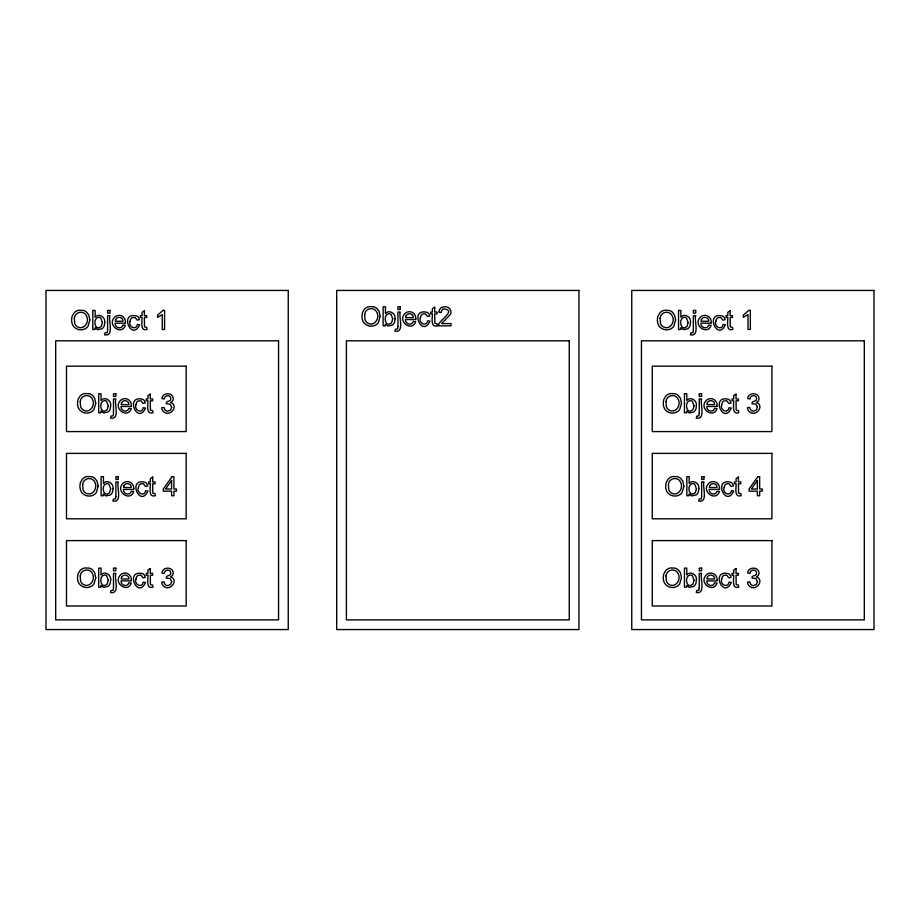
<?xml version="1.0" encoding="UTF-8"?>
<svg xmlns="http://www.w3.org/2000/svg" width="920" height="920" viewBox="0 0 920 920"><rect width="100%" height="100%" fill="white"/><g stroke="black" fill="none" stroke-linecap="round" stroke-linejoin="round"><path stroke-width="1.38" d="M125.465 322.563L125.453 323.184L115.161 323.184C114.551 327.796 121.727 329.889 122.969 325.047L125.384 325.346C121.762 335.972 106.72 325.151 114.54 317.296A5.865 5.865 0 0 1 117.829 315.502C122.072 314.433 125.913 318.377 125.465 322.563M131.364 405.846L131.353 406.467L121.06 406.467C120.451 411.067 127.627 413.16 128.869 408.33L131.284 408.629C127.661 419.244 112.62 408.434 120.439 400.579A5.865 5.865 0 0 1 123.728 398.774C127.96 397.716 131.813 401.66 131.364 405.846M131.364 580.267L131.353 580.888L121.06 580.888C120.451 585.488 127.627 587.581 128.869 582.751L131.284 583.05C127.661 593.664 112.62 582.854 120.439 575A5.865 5.865 0 0 1 123.728 573.194C127.96 572.136 131.813 576.081 131.364 580.267M133.768 488.807L133.756 489.44L123.464 489.44C122.854 494.04 130.019 496.133 131.273 491.291L133.688 491.591C130.065 502.216 115.023 491.395 122.831 483.552A5.865 5.865 0 0 1 126.132 481.746C130.364 480.677 134.216 484.621 133.768 488.807M415.794 318.918L415.782 319.55L405.49 319.55C404.869 324.15 412.045 326.243 413.298 321.402L415.713 321.701C412.091 332.327 397.049 321.505 404.857 313.662A5.865 5.865 0 0 1 408.147 311.857C412.39 310.787 416.242 314.732 415.794 318.918M711.217 322.563L711.206 323.184L700.913 323.184C700.304 327.796 707.48 329.889 708.722 325.047L711.137 325.346C707.514 335.972 692.484 325.151 700.293 317.296A5.865 5.865 0 0 1 703.581 315.502C707.825 314.433 711.666 318.377 711.217 322.563M717.117 405.846L717.106 406.467L706.813 406.467C706.203 411.067 713.38 413.16 714.621 408.33L717.036 408.629C713.414 419.244 698.372 408.434 706.192 400.579A5.865 5.865 0 0 1 709.481 398.774C713.713 397.716 717.565 401.66 717.117 405.846M717.117 580.267L717.106 580.888L706.813 580.888C706.203 585.488 713.38 587.581 714.621 582.751L717.036 583.05C713.414 593.664 698.372 582.854 706.192 575A5.865 5.865 0 0 1 709.481 573.194C713.713 572.136 717.565 576.081 717.117 580.267M719.52 488.807L719.509 489.44L709.216 489.44C708.607 494.04 715.771 496.133 717.025 491.291L719.44 491.591C715.817 502.216 700.775 491.395 708.584 483.552A5.865 5.865 0 0 1 711.884 481.746C716.116 480.677 719.969 484.621 719.52 488.807M89.849 319.987L88.032 326.255A7.831 7.831 0 0 1 85.364 328.647C80.293 331.66 72.864 328.681 71.898 322.655A12.972 12.972 0 0 1 72.266 315.985L74.175 312.788A8.36 8.36 0 0 1 78.832 310.27L83.26 310.419A8.752 8.752 0 0 1 86.503 312.053L88.745 314.881L89.849 319.987M95.749 403.27L93.932 409.538A7.831 7.831 0 0 1 91.264 411.918C86.192 414.943 78.763 411.964 77.797 405.938A12.972 12.972 0 0 1 78.165 399.268L80.074 396.06A8.36 8.36 0 0 1 84.732 393.553L89.159 393.691A8.752 8.752 0 0 1 92.402 395.335L94.645 398.153L95.749 403.27M98.152 486.243L96.335 492.499A7.831 7.831 0 0 1 93.667 494.891C88.596 497.904 81.167 494.925 80.201 488.899A12.972 12.972 0 0 1 80.569 482.229L82.478 479.032A8.36 8.36 0 0 1 87.135 476.514L91.563 476.663A8.752 8.752 0 0 1 94.806 478.296L97.037 481.125L98.152 486.243M95.749 577.691L93.932 583.947A7.831 7.831 0 0 1 91.264 586.339C86.192 589.363 78.763 586.373 77.797 580.359A12.972 12.972 0 0 1 78.165 573.678L80.074 570.48A8.36 8.36 0 0 1 84.732 567.962L89.159 568.111A8.752 8.752 0 0 1 92.402 569.756L94.645 572.573L95.749 577.691M380.178 316.353L378.361 322.609A7.831 7.831 0 0 1 375.693 325.001C370.622 328.014 363.193 325.036 362.227 319.01A12.972 12.972 0 0 1 362.595 312.34L364.504 309.143A8.36 8.36 0 0 1 369.161 306.624L373.589 306.774A8.752 8.752 0 0 1 376.832 308.407L379.063 311.236L380.178 316.353M675.602 319.987L673.796 326.255A7.831 7.831 0 0 1 671.117 328.647C666.045 331.66 658.616 328.681 657.662 322.655A12.972 12.972 0 0 1 658.019 315.985L659.928 312.788A8.36 8.36 0 0 1 664.585 310.27L669.012 310.419A8.752 8.752 0 0 1 672.267 312.053L674.498 314.881L675.602 319.987M681.501 403.27L679.684 409.538A7.831 7.831 0 0 1 677.016 411.918C671.945 414.943 664.516 411.964 663.55 405.938A12.972 12.972 0 0 1 663.918 399.268L665.827 396.06A8.36 8.36 0 0 1 670.484 393.553L674.912 393.691A8.752 8.752 0 0 1 678.155 395.335L680.397 398.153L681.501 403.27M683.905 486.243L682.088 492.499A7.831 7.831 0 0 1 679.42 494.891C674.348 497.904 666.919 494.925 665.953 488.899A12.972 12.972 0 0 1 666.321 482.229L668.231 479.032A8.36 8.36 0 0 1 672.888 476.514L677.315 476.663A8.752 8.752 0 0 1 680.558 478.296L682.789 481.125L683.905 486.243M681.501 577.691L679.684 583.947A7.831 7.831 0 0 1 677.016 586.339C671.945 589.363 664.516 586.373 663.55 580.359A12.972 12.972 0 0 1 663.918 573.678L665.827 570.48A8.36 8.36 0 0 1 670.484 567.962L674.912 568.111A8.752 8.752 0 0 1 678.155 569.756L680.397 572.573L681.501 577.691M130.088 321.298C127.765 326.6 136.298 331.108 137.333 324.438L139.633 324.737C131.824 342.32 118.496 311.397 136.815 316.02A4.726 4.726 0 0 1 138.759 317.894L139.415 319.746L137.137 320.091L135.079 317.48L132.388 317.618A3.622 3.622 0 0 0 130.64 319.297L130.088 321.298M135.987 404.581C133.665 409.883 142.197 414.391 143.232 407.721L145.532 408.02C137.724 425.592 124.395 394.68 142.715 399.303A4.726 4.726 0 0 1 144.647 401.166L145.314 403.029L143.037 403.374L140.978 400.752L138.287 400.901A3.622 3.622 0 0 0 136.54 402.58L135.987 404.581M138.391 487.542C136.056 492.844 144.601 497.352 145.636 490.682L147.936 490.981C140.127 508.565 126.799 477.641 145.118 482.264A4.726 4.726 0 0 1 147.05 484.138L147.717 485.99L145.44 486.346L143.382 483.724L140.691 483.862A3.622 3.622 0 0 0 138.943 485.541L138.391 487.542M135.987 579.002C133.665 584.292 142.197 588.811 143.232 582.13L145.532 582.429C137.724 600.012 124.395 569.101 142.715 573.712A4.726 4.726 0 0 1 144.647 575.587L145.314 577.438L143.037 577.794L140.978 575.172L138.287 575.31A3.622 3.622 0 0 0 136.54 576.99L135.987 579.002M420.405 317.653C418.082 322.954 426.615 327.462 427.662 320.792L429.962 321.091C422.153 338.675 408.825 307.763 427.144 312.374A4.726 4.726 0 0 1 429.077 314.249L429.743 316.1L427.466 316.457L425.408 313.835L422.717 313.973A3.622 3.622 0 0 0 420.969 315.652L420.405 317.653M715.841 321.298C713.518 326.6 722.05 331.108 723.085 324.438L725.385 324.737C717.588 342.32 704.248 311.397 722.568 316.02A4.726 4.726 0 0 1 724.511 317.894L725.167 319.746L722.89 320.091L720.831 317.48L718.14 317.618A3.622 3.622 0 0 0 716.393 319.297L715.841 321.298M721.74 404.581C719.417 409.883 727.95 414.391 728.985 407.721L731.285 408.02C723.476 425.592 710.148 394.68 728.467 399.303A4.726 4.726 0 0 1 730.411 401.166L731.067 403.029L728.789 403.374L726.731 400.752L724.04 400.901A3.622 3.622 0 0 0 722.292 402.58L721.74 404.581M724.144 487.542C721.82 492.844 730.353 497.352 731.388 490.682L733.688 490.981C725.88 508.565 712.551 477.641 730.871 482.264A4.726 4.726 0 0 1 732.803 484.138L733.47 485.99L731.193 486.346L729.134 483.724L726.443 483.862A3.622 3.622 0 0 0 724.695 485.541L724.144 487.542M721.74 579.002C719.417 584.292 727.95 588.811 728.985 582.13L731.285 582.429C723.476 600.012 710.148 569.101 728.467 573.712A4.726 4.726 0 0 1 730.411 575.587L731.067 577.438L728.789 577.794L726.731 575.172L724.04 575.31A3.622 3.622 0 0 0 722.292 576.99L721.74 579.002M102.373 322.575L101.257 326.554L98.601 327.876A3.197 3.197 0 0 1 96.209 326.865C94.001 324.104 94.334 317.699 98.704 317.296A3.128 3.128 0 0 1 100.728 318.021L102.373 322.575M108.272 405.858L107.145 409.825L104.501 411.159A3.197 3.197 0 0 1 102.108 410.147C99.9 407.387 100.234 400.971 104.604 400.579A3.128 3.128 0 0 1 106.628 401.304L108.272 405.858M110.664 488.819L109.549 492.798L106.904 494.132A3.197 3.197 0 0 1 104.512 493.108C102.304 490.348 102.637 483.943 107.007 483.552A3.128 3.128 0 0 1 109.031 484.276L110.664 488.819M108.272 580.278L107.145 584.246L104.501 585.58A3.197 3.197 0 0 1 102.108 584.568C99.9 581.808 100.234 575.391 104.604 575A3.128 3.128 0 0 1 106.628 575.724L108.272 580.278M392.69 318.941L391.575 322.909L388.93 324.242A3.197 3.197 0 0 1 386.538 323.219C384.33 320.459 384.652 314.053 389.034 313.662A3.128 3.128 0 0 1 391.058 314.387L392.69 318.941M688.125 322.575L687.01 326.554L684.353 327.876A3.197 3.197 0 0 1 681.961 326.865C679.765 324.104 680.087 317.699 684.457 317.296A3.128 3.128 0 0 1 686.481 318.021L688.125 322.575M694.025 405.858L692.898 409.825L690.253 411.159A3.197 3.197 0 0 1 687.861 410.147C685.653 407.387 685.986 400.971 690.356 400.579A3.128 3.128 0 0 1 692.38 401.304L694.025 405.858M696.428 488.819L695.301 492.798L692.656 494.132A3.197 3.197 0 0 1 690.264 493.108C688.056 490.348 688.39 483.943 692.76 483.552A3.128 3.128 0 0 1 694.784 484.276L696.428 488.819M694.025 580.278L692.898 584.246L690.253 585.58A3.197 3.197 0 0 1 687.861 584.568C685.653 581.808 685.986 575.391 690.356 575A3.128 3.128 0 0 1 692.38 575.724L694.025 580.278M107.594 330.199L107.249 332.568L105.075 332.856L104.627 334.846C114.563 336.662 108.1 320.16 109.94 315.686L107.594 315.686L107.594 330.199M113.493 413.471L113.137 415.851L110.975 416.139L110.526 418.128C120.462 419.945 113.999 403.443 115.828 398.969L113.493 398.969L113.493 413.471M115.897 496.443L115.54 498.812L113.378 499.1L112.93 501.089C122.866 502.906 116.403 486.404 118.231 481.93L115.897 481.93L115.897 496.443M113.493 587.891L113.137 590.26L110.975 590.559L110.526 592.549C120.462 594.355 113.999 577.863 115.828 573.39L113.493 573.39L113.493 587.891M397.923 326.554L397.566 328.923L395.393 329.222L394.956 331.211C404.892 333.017 398.429 316.526 400.257 312.053L397.923 312.053L397.923 326.554M693.346 330.199L693.001 332.568L690.828 332.856L690.38 334.846C700.315 336.662 693.852 320.16 695.692 315.686L693.346 315.686L693.346 330.199M699.246 413.471L698.889 415.851L696.727 416.139L696.279 418.128C706.215 419.945 699.752 403.443 701.581 398.969L699.246 398.969L699.246 413.471M701.649 496.443L701.293 498.812L699.131 499.1L698.682 501.089C708.619 502.906 702.155 486.404 703.984 481.93L701.649 481.93L701.649 496.443M699.246 587.891L698.889 590.26L696.727 590.559L696.279 592.549C706.215 594.355 699.752 577.863 701.581 573.39L699.246 573.39L699.246 587.891M74.347 318.251L74.692 323.334A6.452 6.452 0 0 0 77.073 326.542C83.639 331.016 89.999 321.897 86.468 315.916A6.037 6.037 0 0 0 82.558 312.512C78.752 311.339 74.485 314.214 74.347 318.251M80.247 401.534L80.592 406.605A6.452 6.452 0 0 0 82.961 409.825C89.539 414.287 95.898 405.179 92.368 399.199A6.037 6.037 0 0 0 88.458 395.796C84.64 394.622 80.385 397.497 80.247 401.534M82.65 484.495L82.995 489.578A6.452 6.452 0 0 0 85.364 492.786C91.931 497.26 98.302 488.152 94.771 482.16A6.037 6.037 0 0 0 90.861 478.756C87.043 477.584 82.788 480.458 82.65 484.495M80.247 575.954L80.592 581.026A6.452 6.452 0 0 0 82.961 584.246C89.539 588.708 95.898 579.6 92.368 573.62A6.037 6.037 0 0 0 88.458 570.204C84.64 569.043 80.385 571.918 80.247 575.954M364.676 314.617L365.022 319.688A6.452 6.452 0 0 0 367.391 322.909C373.957 327.37 380.328 318.262 376.797 312.271A6.037 6.037 0 0 0 372.887 308.867C369.07 307.694 364.815 310.569 364.676 314.617M660.1 318.251L660.445 323.334A6.452 6.452 0 0 0 662.825 326.542C669.392 331.016 675.751 321.897 672.221 315.916A6.037 6.037 0 0 0 668.311 312.512C664.505 311.339 660.238 314.214 660.1 318.251M665.999 401.534L666.344 406.605A6.452 6.452 0 0 0 668.713 409.825C675.292 414.287 681.651 405.179 678.12 399.199A6.037 6.037 0 0 0 674.21 395.796C670.393 394.622 666.137 397.497 665.999 401.534M668.403 484.495L668.748 489.578A6.452 6.452 0 0 0 671.117 492.786C677.683 497.26 684.054 488.152 680.524 482.16A6.037 6.037 0 0 0 676.614 478.756C672.796 477.584 668.541 480.458 668.403 484.495M665.999 575.954L666.344 581.026A6.452 6.452 0 0 0 668.713 584.246C675.292 588.708 681.651 579.6 678.12 573.62A6.037 6.037 0 0 0 674.21 570.204C670.393 569.043 666.137 571.918 665.999 575.954M104.765 322.379L104.328 325.53A6.29 6.29 0 0 1 102.085 328.716L97.635 329.682L94.967 327.761L94.967 329.498L92.793 329.498L92.793 310.442L95.128 310.442L95.128 317.239C98.693 312.742 105.65 317.216 104.765 322.379M110.664 405.662L110.216 408.813A6.29 6.29 0 0 1 107.985 411.999L103.534 412.953L100.855 411.044L100.855 412.769L98.693 412.769L98.693 393.714L101.027 393.714L101.027 400.522C104.593 396.025 111.55 400.499 110.664 405.662M113.056 488.623L112.62 491.774A6.29 6.29 0 0 1 110.388 494.96L105.938 495.926L103.258 494.005L103.258 495.742L101.096 495.742L101.096 476.686L103.431 476.686L103.431 483.483C106.996 478.986 113.942 483.46 113.056 488.623M110.664 580.083L110.216 583.222A6.29 6.29 0 0 1 107.985 586.419L103.534 587.374L100.855 585.465L100.855 587.19L98.693 587.19L98.693 568.134L101.027 568.134L101.027 574.931C104.593 570.434 111.55 574.919 110.664 580.083M395.082 318.745L394.645 321.885A6.29 6.29 0 0 1 392.414 325.07L387.964 326.036L385.284 324.127L385.284 325.853L383.111 325.853L383.111 306.797L385.457 306.797L385.457 313.593C389.022 309.097 395.968 313.57 395.082 318.745M690.518 322.379L690.081 325.53A6.29 6.29 0 0 1 687.838 328.716L683.387 329.682L680.719 327.761L680.719 329.498L678.546 329.498L678.546 310.442L680.88 310.442L680.88 317.239C684.445 312.742 691.403 317.216 690.518 322.379M696.417 405.662L695.969 408.813A6.29 6.29 0 0 1 693.737 411.999L689.287 412.953L686.607 411.044L686.607 412.769L684.445 412.769L684.445 393.714L686.78 393.714L686.78 400.522C690.345 396.025 697.303 400.499 696.417 405.662M698.82 488.623L698.372 491.774A6.29 6.29 0 0 1 696.141 494.96L691.69 495.926L689.011 494.005L689.011 495.742L686.849 495.742L686.849 476.686L689.183 476.686L689.183 483.483C692.748 478.986 699.694 483.46 698.82 488.623M696.417 580.083L695.969 583.222A6.29 6.29 0 0 1 693.737 586.419L689.287 587.374L686.607 585.465L686.607 587.19L684.445 587.19L684.445 568.134L686.78 568.134L686.78 574.931C690.345 570.434 697.303 574.919 696.417 580.083M438.46 325.024L438.403 325.853L451.007 325.853L451.007 323.598L441.657 323.598L450.512 314.26A5.715 5.715 0 0 0 450.88 310.925C450.087 306.854 444.854 305.75 441.588 307.51A5.014 5.014 0 0 0 439.438 309.856L438.851 312.225L441.255 312.478L441.519 310.879A3.277 3.277 0 0 1 443.463 308.913C457.205 310.051 439.518 319.872 438.46 325.024M171.683 407.192L170.545 410.032L167.762 411.171A3.381 3.381 0 0 1 164.577 409.147L164.024 407.433L161.69 407.744L161.897 408.882A5.623 5.623 0 0 0 163.576 411.619C169.636 417.737 179.538 405.72 170.602 402.454L171.741 401.752A4.025 4.025 0 0 0 173.236 398.59C173.109 392.058 162.299 392.161 161.92 398.578L164.266 398.992C164.117 394.945 170.786 394.346 170.821 398.544C171.35 402.293 165.393 400.269 166.302 403.753L170.073 404.087L171.683 407.192M171.683 581.612L170.545 584.453L167.762 585.591A3.381 3.381 0 0 1 164.577 583.556L164.024 581.854L161.69 582.164L161.897 583.291A5.623 5.623 0 0 0 163.576 586.04C169.636 592.158 179.538 580.14 170.602 576.874L171.741 576.173A4.025 4.025 0 0 0 173.236 573.01C173.109 566.467 162.299 566.582 161.92 572.999L164.266 573.413C164.117 569.365 170.786 568.767 170.821 572.964C171.35 576.713 165.393 574.689 166.302 578.174L170.073 578.496L171.683 581.612M757.436 407.192L756.297 410.032L753.514 411.171A3.381 3.381 0 0 1 750.329 409.147L749.777 407.433L747.442 407.744L747.649 408.882A5.623 5.623 0 0 0 749.328 411.619C755.389 417.737 765.29 405.72 756.355 402.454L757.494 401.752A4.025 4.025 0 0 0 758.988 398.59C758.862 392.058 748.052 392.161 747.672 398.578L750.019 398.992C749.869 394.945 756.539 394.346 756.585 398.544C757.102 402.293 751.145 400.269 752.054 403.753L755.826 404.087L757.436 407.192M757.436 581.612L756.297 584.453L753.514 585.591A3.381 3.381 0 0 1 750.329 583.556L749.777 581.854L747.442 582.164L747.649 583.291A5.623 5.623 0 0 0 749.328 586.04C755.389 592.158 765.29 580.14 756.355 576.874L757.494 576.173A4.025 4.025 0 0 0 758.988 573.01C758.862 566.467 748.052 566.582 747.672 572.999L750.019 573.413C749.869 569.365 756.539 568.767 756.585 572.964C757.102 576.713 751.145 574.689 752.054 578.174L755.826 578.496L757.436 581.612M115.655 319.642L115.287 321.264L122.992 321.264C123.337 317.066 117.058 315.87 115.655 319.642M121.555 402.925L121.187 404.547L128.892 404.547C129.237 400.338 122.946 399.142 121.555 402.925M123.947 485.886L123.59 487.508L131.296 487.508C131.64 483.31 125.35 482.114 123.947 485.886M121.555 577.334L121.187 578.967L128.892 578.967C129.237 574.759 122.946 573.562 121.555 577.334M405.973 315.997L405.616 317.618L413.322 317.618C413.666 313.421 407.376 312.225 405.973 315.997M701.408 319.642L701.04 321.264L708.756 321.264C709.09 317.066 702.811 315.87 701.408 319.642M707.307 402.925L706.939 404.547L714.644 404.547C714.99 400.338 708.71 399.142 707.307 402.925M709.711 485.886L709.343 487.508L717.048 487.508C717.393 483.31 711.102 482.114 709.711 485.886M707.307 577.334L706.939 578.967L714.644 578.967C714.99 574.759 708.71 573.562 707.307 577.334M163.081 310.362L157.573 315.146L157.573 317.4L162.254 314.582L162.254 329.498L164.588 329.498L164.588 310.362L163.081 310.362M748.834 310.362L743.325 315.146L743.325 317.4L748.006 314.582L748.006 329.498L750.341 329.498L750.341 310.362L748.834 310.362M171.58 480.435L165.611 489.037L171.58 489.037L171.58 480.435M757.332 480.435L751.364 489.037L757.332 489.037L757.332 480.435M172.005 476.686L163.311 489.037L163.311 491.176L171.58 491.176L171.58 495.742L173.914 495.742L173.914 491.176L176.49 491.176L176.49 489.037L173.914 489.037L173.914 476.686L172.005 476.686M757.758 476.686L749.064 489.037L749.064 491.176L757.332 491.176L757.332 495.742L759.667 495.742L759.667 491.176L762.243 491.176L762.243 489.037L759.667 489.037L759.667 476.686L757.758 476.686M144.394 310.868L142.071 312.271L142.071 315.686L140.346 315.686L140.346 317.503L142.071 317.503C142.255 321.252 139.771 331.603 147.085 329.464L146.74 327.405L144.52 326.865L144.394 317.503L146.74 317.503L146.74 315.686L144.394 315.686L144.394 310.868M150.293 394.151L147.959 395.554L147.959 398.969L146.245 398.969L146.245 400.786L147.959 400.786C148.155 404.535 145.671 414.885 152.984 412.746L152.639 410.676L150.408 410.147L150.293 400.786L152.639 400.786L152.639 398.969L150.293 398.969L150.293 394.151M152.697 477.112L150.362 478.515L150.362 481.93L148.649 481.93L148.649 483.759L150.362 483.759C150.558 487.496 148.074 497.858 155.388 495.707L155.043 493.649L152.812 493.108L152.697 483.759L155.043 483.759L155.043 481.93L152.697 481.93L152.697 477.112M434.711 307.222L432.388 308.625L432.388 312.053L430.675 312.053L430.675 313.869L432.388 313.869C432.584 317.607 430.1 327.968 437.402 325.829L437.069 323.759L434.838 323.23L434.711 313.869L437.069 313.869L437.069 312.053L434.711 312.053L434.711 307.222M150.293 568.56L147.959 569.974L147.959 573.39L146.245 573.39L146.245 575.207L147.959 575.207C148.155 578.944 145.671 589.306 152.984 587.167L152.639 585.097L150.408 584.568L150.293 575.207L152.639 575.207L152.639 573.39L150.293 573.39L150.293 568.56M730.146 310.868L727.823 312.271L727.823 315.686L726.098 315.686L726.098 317.503L727.823 317.503C728.007 321.252 725.523 331.603 732.837 329.464L732.492 327.405L730.273 326.865L730.146 317.503L732.492 317.503L732.492 315.686L730.146 315.686L730.146 310.868M736.046 394.151L733.711 395.554L733.711 398.969L731.998 398.969L731.998 400.786L733.711 400.786C733.907 404.535 731.423 414.885 738.737 412.746L738.392 410.676L736.161 410.147L736.046 400.786L738.392 400.786L738.392 398.969L736.046 398.969L736.046 394.151M738.449 477.112L736.115 478.515L736.115 481.93L734.401 481.93L734.401 483.759L736.115 483.759C736.31 487.496 733.827 497.858 741.14 495.707L740.795 493.649L738.564 493.108L738.449 483.759L740.795 483.759L740.795 481.93L738.449 481.93L738.449 477.112M736.046 568.56L733.711 569.974L733.711 573.39L731.998 573.39L731.998 575.207L733.711 575.207C733.907 578.944 731.423 589.306 738.737 587.167L738.392 585.097L736.161 584.568L736.046 575.207L738.392 575.207L738.392 573.39L736.046 573.39L736.046 568.56M288.248 290.433L46 290.433L46 629.567L288.248 629.567L288.248 290.433M578.944 290.433L336.697 290.433L336.697 629.567L578.944 629.567L578.944 290.433M874 290.433L631.752 290.433L631.752 629.567L874 629.567L874 290.433M400.257 306.797L397.923 306.797L397.923 309.511L400.257 309.511L400.257 306.797M109.94 310.442L107.594 310.442L107.594 313.156L109.94 313.156L109.94 310.442M695.692 310.442L693.346 310.442L693.346 313.156L695.692 313.156L695.692 310.442M278.553 340.814L55.694 340.814L55.694 619.884L278.553 619.884L278.553 340.814M569.25 340.814L346.391 340.814L346.391 619.884L569.25 619.884L569.25 340.814M864.305 340.814L641.447 340.814L641.447 619.884L864.305 619.884L864.305 340.814M186.162 366.183L66.493 366.183L66.493 431.584L186.162 431.584L186.162 366.183M771.914 366.183L652.245 366.183L652.245 431.584L771.914 431.584L771.914 366.183M115.828 393.714L113.493 393.714L113.493 396.44L115.828 396.44L115.828 393.714M701.581 393.714L699.246 393.714L699.246 396.44L701.581 396.44L701.581 393.714M186.162 453.387L66.493 453.387L66.493 518.799L186.162 518.799L186.162 453.387M771.914 453.387L652.245 453.387L652.245 518.799L771.914 518.799L771.914 453.387M118.231 476.686L115.897 476.686L115.897 479.4L118.231 479.4L118.231 476.686M703.984 476.686L701.649 476.686L701.649 479.4L703.984 479.4L703.984 476.686M186.162 540.603L66.493 540.603L66.493 606.004L186.162 606.004L186.162 540.603M771.914 540.603L652.245 540.603L652.245 606.004L771.914 606.004L771.914 540.603M115.828 568.134L113.493 568.134L113.493 570.848L115.828 570.848L115.828 568.134M701.581 568.134L699.246 568.134L699.246 570.848L701.581 570.848L701.581 568.134"/></g></svg>
